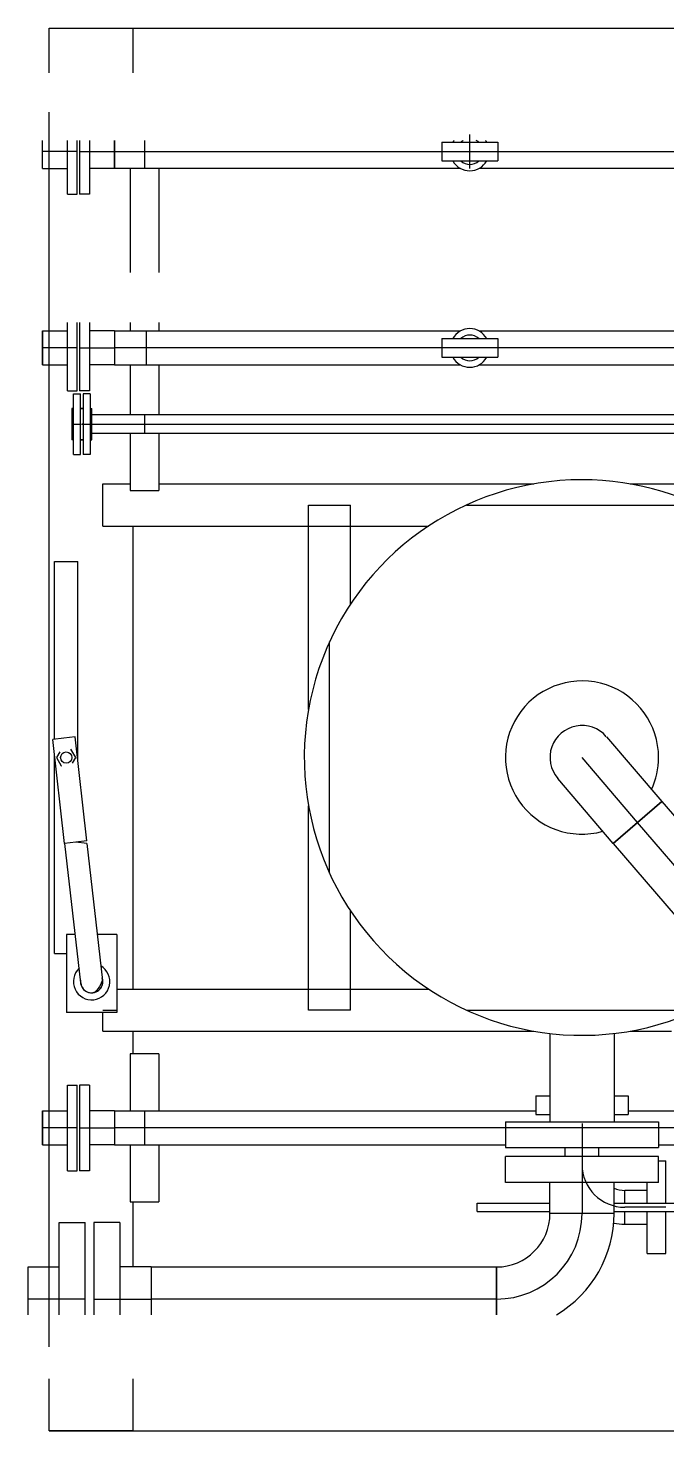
# Model space of a CAD drawing. Header units: inches. Extents: x 517790 to 538444, y 301815 to 302461.
# Drawn here: x 517889.09 to 517890.165, y 302342.523 to 302344.883 of the extents above; entities that cross this region are included whole.
import ezdxf

# ---------------------------------------------------------------- set-up
doc = ezdxf.new("R2010")
doc.units = ezdxf.units.IN
doc.header["$MEASUREMENT"] = 0
doc.layers.add('硅胶总平面底图 工艺装置区', color=253, linetype='Continuous')

msp = doc.modelspace()

# ---------------------------------------------------------------- linework, layer by layer
at = {"layer": '硅胶总平面底图 工艺装置区', "color": 253, "linetype": 'Continuous', "lineweight": -3}
for p, q in [((517889.1255, 302344.8075), (517889.1255, 302344.8829)), ((517889.1255, 302344.8829), (517889.2671, 302344.8829)), ((517889.1255, 302344.8075), (517889.1255, 302344.8829)), ((517889.1255, 302344.8829), (517890.5415, 302344.8829)), ((517889.2671, 302344.8075), (517889.2671, 302344.8829)), ((517889.1255, 302344.6467), (517889.1255, 302344.7413)), ((517889.8335, 302344.6467), (517889.8335, 302344.7037)), ((517889.1142, 302344.6752), (517889.1142, 302344.6939)), ((517889.1142, 302344.6467), (517889.1142, 302344.6939)), ((517889.1727, 302344.6752), (517889.1142, 302344.6752)), ((517889.1142, 302344.6467), (517889.1142, 302344.6752)), ((517889.1562, 302344.6752), (517889.1562, 302344.6939)), ((517889.1562, 302344.6032), (517889.1562, 302344.6752)), ((517889.1727, 302344.6752), (517889.1727, 302344.6939)), ((517889.1727, 302344.6032), (517889.1727, 302344.6752)), ((517889.1769, 302344.6939), (517889.1769, 302344.6752)), ((517889.1769, 302344.6752), (517889.2354, 302344.6752)), ((517889.1769, 302344.6752), (517889.1769, 302344.6032)), ((517889.1935, 302344.6939), (517889.1935, 302344.6752)), ((517889.1935, 302344.6752), (517889.1935, 302344.6032)), ((517889.2354, 302344.6467), (517889.2354, 302344.6939)), ((517889.2354, 302344.6939), (517889.2354, 302344.6752)), ((517889.2354, 302344.6752), (517889.7863, 302344.6752)), ((517889.2354, 302344.6752), (517889.2354, 302344.6467)), ((517889.286, 302344.6939), (517889.286, 302344.6467)), ((517889.7863, 302344.6909), (517889.8335, 302344.6909)), ((517889.7863, 302344.6909), (517889.7863, 302344.6595)), ((517889.7863, 302344.6752), (517889.8335, 302344.6752)), ((517889.8335, 302344.6909), (517889.8807, 302344.6909)), ((517889.8335, 302344.6752), (517889.8335, 302344.6752)), ((517889.8335, 302344.6752), (517889.8335, 302344.6752)), ((517889.8335, 302344.6752), (517889.8807, 302344.6752)), ((517889.8807, 302344.6909), (517889.8807, 302344.6595)), ((517889.8807, 302344.6752), (517890.4117, 302344.6752)), ((517889.7863, 302344.6595), (517889.8335, 302344.6595)), ((517889.8335, 302344.6595), (517889.8807, 302344.6595)), ((517889.1142, 302344.6467), (517889.1562, 302344.6467)), ((517889.1255, 302344.4717), (517889.1255, 302344.6467)), ((517889.2354, 302344.6467), (517889.1935, 302344.6467)), ((517889.8177, 302344.6467), (517889.2354, 302344.6467)), ((517889.262, 302344.6467), (517889.262, 302344.4717)), ((517889.31, 302344.6467), (517889.31, 302344.4717)), ((517890.5769, 302344.6467), (517889.8493, 302344.6467)), ((517889.1562, 302344.6032), (517889.1727, 302344.6032)), ((517889.1935, 302344.6032), (517889.1769, 302344.6032)), ((517889.1255, 302344.3878), (517889.1255, 302344.4717)), ((517889.1142, 302344.3733), (517889.1142, 302344.3163)), ((517889.1142, 302344.3448), (517889.1142, 302344.3733)), ((517889.1142, 302344.3733), (517889.1562, 302344.3733)), ((517889.1255, 302344.3733), (517889.1255, 302344.3878)), ((517889.1255, 302344.3163), (517889.1255, 302344.3733)), ((517889.1562, 302344.3448), (517889.1562, 302344.3878)), ((517889.1727, 302344.3448), (517889.1727, 302344.3878)), ((517889.1769, 302344.3878), (517889.1769, 302344.3448)), ((517889.1935, 302344.3878), (517889.1935, 302344.3448)), ((517889.2354, 302344.3733), (517889.1935, 302344.3733)), ((517889.2354, 302344.3733), (517889.2354, 302344.3163)), ((517889.2354, 302344.3733), (517889.8177, 302344.3733)), ((517889.2354, 302344.3733), (517889.2354, 302344.3448)), ((517889.262, 302344.3878), (517889.262, 302344.3733)), ((517889.289, 302344.3733), (517889.289, 302344.3163)), ((517889.31, 302344.3878), (517889.31, 302344.3733)), ((517889.8493, 302344.3733), (517890.4012, 302344.3733)), ((517889.1727, 302344.3448), (517889.1142, 302344.3448)), ((517889.1142, 302344.3163), (517889.1142, 302344.3448)), ((517889.1562, 302344.2728), (517889.1562, 302344.3448)), ((517889.1727, 302344.2728), (517889.1727, 302344.3448)), ((517889.1769, 302344.3448), (517889.2354, 302344.3448)), ((517889.1769, 302344.3448), (517889.1769, 302344.2728)), ((517889.1935, 302344.3448), (517889.1935, 302344.2728)), ((517889.7863, 302344.3448), (517889.2354, 302344.3448)), ((517889.2354, 302344.3448), (517889.2354, 302344.3163)), ((517889.7863, 302344.3605), (517889.8335, 302344.3605)), ((517889.7863, 302344.3605), (517889.7863, 302344.3291)), ((517889.8335, 302344.3448), (517889.7863, 302344.3448)), ((517889.8335, 302344.3605), (517889.8807, 302344.3605)), ((517889.8335, 302344.3448), (517889.8335, 302344.3448)), ((517889.8335, 302344.3448), (517889.8335, 302344.3448)), ((517889.8807, 302344.3448), (517889.8335, 302344.3448)), ((517889.8807, 302344.3605), (517889.8807, 302344.3291)), ((517890.4012, 302344.3448), (517889.8807, 302344.3448)), ((517889.7863, 302344.3291), (517889.8335, 302344.3291)), ((517889.8335, 302344.3291), (517889.8807, 302344.3291)), ((517889.1142, 302344.3163), (517889.1562, 302344.3163)), ((517889.1255, 302344.2324), (517889.1255, 302344.3163)), ((517889.2354, 302344.3163), (517889.1935, 302344.3163)), ((517889.2354, 302344.3163), (517889.8177, 302344.3163)), ((517889.262, 302344.3163), (517889.262, 302344.2324)), ((517889.31, 302344.3163), (517889.31, 302344.2324)), ((517889.8493, 302344.3163), (517890.3702, 302344.3163)), ((517889.1562, 302344.2728), (517889.1727, 302344.2728)), ((517889.1935, 302344.2728), (517889.1769, 302344.2728)), ((517889.1664, 302344.2167), (517889.1664, 302344.2676)), ((517889.1664, 302344.2676), (517889.1785, 302344.2676)), ((517889.1785, 302344.2167), (517889.1785, 302344.2676)), ((517889.1827, 302344.2676), (517889.1827, 302344.2167)), ((517889.1947, 302344.2676), (517889.1827, 302344.2676)), ((517889.1947, 302344.2676), (517889.1947, 302344.2167)), ((517889.1255, 302344.2009), (517889.1255, 302344.2324)), ((517889.1636, 302344.2429), (517889.1636, 302344.2167)), ((517889.1664, 302344.2429), (517889.1636, 302344.2429)), ((517889.1827, 302344.2429), (517889.1785, 302344.2429)), ((517889.1785, 302344.2429), (517889.1827, 302344.2429)), ((517889.1947, 302344.2429), (517889.1975, 302344.2429)), ((517889.1975, 302344.2167), (517889.1975, 302344.2429)), ((517890.3437, 302344.2324), (517889.1975, 302344.2324)), ((517889.286, 302344.2324), (517889.286, 302344.2009)), ((517889.1636, 302344.2167), (517889.1636, 302344.1904)), ((517889.1636, 302344.2167), (517889.1801, 302344.2167)), ((517889.1664, 302344.1657), (517889.1664, 302344.2167)), ((517889.1785, 302344.2167), (517889.1801, 302344.2167)), ((517889.1785, 302344.1657), (517889.1785, 302344.2167)), ((517889.181, 302344.2167), (517889.1975, 302344.2167)), ((517889.1827, 302344.2167), (517889.181, 302344.2167)), ((517889.1827, 302344.2167), (517889.1827, 302344.1657)), ((517889.1947, 302344.2167), (517889.1947, 302344.1657)), ((517889.1975, 302344.2167), (517890.3346, 302344.2167)), ((517889.1975, 302344.1904), (517889.1975, 302344.2167)), ((517889.1255, 302343.0611), (517889.1255, 302344.2009)), ((517889.1664, 302344.1904), (517889.1636, 302344.1904)), ((517889.1827, 302344.1904), (517889.1785, 302344.1904)), ((517889.1785, 302344.1904), (517889.1827, 302344.1904)), ((517889.1947, 302344.1904), (517889.1975, 302344.1904)), ((517890.3289, 302344.2009), (517889.1975, 302344.2009)), ((517889.262, 302344.2009), (517889.262, 302344.105)), ((517889.31, 302344.2009), (517889.31, 302344.105)), ((517889.1664, 302344.1657), (517889.1785, 302344.1657)), ((517889.1947, 302344.1657), (517889.1827, 302344.1657)), ((517889.2161, 302344.1159), (517889.262, 302344.1159)), ((517889.2161, 302344.0451), (517889.2161, 302344.1159)), ((517889.31, 302344.1159), (517889.9413, 302344.1159)), ((517890.1034, 302344.1159), (517890.2764, 302344.1159)), ((517889.262, 302344.105), (517889.31, 302344.105)), ((517889.5621, 302344.0805), (517889.6329, 302344.0805)), ((517889.5621, 302343.7367), (517889.5621, 302344.0805)), ((517889.6329, 302343.914), (517889.6329, 302344.0805)), ((517889.8277, 302344.0805), (517890.217, 302344.0805)), ((517889.2161, 302344.0451), (517889.764, 302344.0451)), ((517889.2671, 302343.2663), (517889.2671, 302344.0451)), ((517889.1346, 302343.6864), (517889.1346, 302343.9854)), ((517889.1346, 302343.9854), (517889.1737, 302343.9854)), ((517889.1737, 302343.6512), (517889.1737, 302343.9854)), ((517889.5975, 302343.461), (517889.5975, 302343.8503)), ((517889.1505, 302343.6882), (517889.1317, 302343.686)), ((517889.1516, 302343.5111), (517889.1317, 302343.686)), ((517889.1692, 302343.6903), (517889.1505, 302343.6882)), ((517889.1891, 302343.5154), (517889.1692, 302343.6903)), ((517890.0633, 302343.6908), (517890.1569, 302343.5815)), ((517889.1346, 302343.326), (517889.1346, 302343.6602)), ((517889.1434, 302343.6653), (517889.1378, 302343.6557)), ((517889.1623, 302343.6698), (517889.1622, 302343.6698)), ((517889.1705, 302343.6557), (517889.1623, 302343.6698)), ((517889.1378, 302343.6557), (517889.146, 302343.6415)), ((517889.146, 302343.6415), (517889.1461, 302343.6415)), ((517889.1649, 302343.646), (517889.1705, 302343.6557)), ((517890.1159, 302343.5464), (517890.0223, 302343.6557)), ((517890.075, 302343.5113), (517889.9814, 302343.6206)), ((517889.5621, 302343.2309), (517889.5621, 302343.5746)), ((517890.075, 302343.5113), (517890.1569, 302343.5815)), ((517890.1569, 302343.5815), (517890.1159, 302343.5464)), ((517890.1569, 302343.5815), (517890.8193, 302342.8088)), ((517890.1159, 302343.5464), (517890.075, 302343.5113)), ((517890.1159, 302343.5464), (517890.1159, 302343.5464)), ((517890.1159, 302343.5464), (517890.1159, 302343.5464)), ((517890.7783, 302342.7737), (517890.1159, 302343.5464)), ((517889.1703, 302343.5133), (517889.1516, 302343.5111)), ((517889.1787, 302343.2767), (517889.152, 302343.5112)), ((517889.1891, 302343.5154), (517889.1703, 302343.5133)), ((517889.1891, 302343.5111), (517889.1703, 302343.5133)), ((517889.1737, 302343.5129), (517889.1737, 302343.5136)), ((517889.1891, 302343.5111), (517889.2152, 302343.2808)), ((517890.075, 302343.5113), (517890.7373, 302342.7386)), ((517889.6329, 302343.2309), (517889.6329, 302343.3974)), ((517889.1694, 302343.3579), (517889.1545, 302343.3579)), ((517889.1545, 302343.3579), (517889.1545, 302343.2269)), ((517889.2394, 302343.3579), (517889.2065, 302343.3579)), ((517889.2394, 302343.3579), (517889.2394, 302343.2269)), ((517889.1346, 302343.326), (517889.1545, 302343.326)), ((517889.2394, 302343.2663), (517889.764, 302343.2663)), ((517889.2394, 302343.2269), (517889.1545, 302343.2269)), ((517889.2161, 302343.2309), (517889.2394, 302343.2309)), ((517889.2161, 302343.1955), (517889.2161, 302343.2269)), ((517889.6329, 302343.2309), (517889.5621, 302343.2309)), ((517889.8277, 302343.2309), (517890.217, 302343.2309)), ((517889.2161, 302343.1955), (517889.9413, 302343.1955)), ((517889.2671, 302343.157), (517889.2671, 302343.1955)), ((517889.9684, 302343.1915), (517889.9684, 302343.043)), ((517890.0763, 302343.1915), (517890.0763, 302343.043)), ((517890.1034, 302343.1955), (517890.173, 302343.1955)), ((517889.31, 302343.157), (517889.262, 302343.157)), ((517889.262, 302343.157), (517889.262, 302343.0611)), ((517889.31, 302343.157), (517889.31, 302343.0611)), ((517889.1562, 302343.0326), (517889.1562, 302343.1046)), ((517889.1562, 302343.1046), (517889.1727, 302343.1046)), ((517889.1727, 302343.0326), (517889.1727, 302343.1046)), ((517889.1769, 302343.1046), (517889.1769, 302343.0326)), ((517889.1935, 302343.1046), (517889.1769, 302343.1046)), ((517889.1935, 302343.1046), (517889.1935, 302343.0326)), ((517889.9444, 302343.0868), (517889.9684, 302343.0868)), ((517889.9444, 302343.0868), (517889.9444, 302343.0553)), ((517890.0763, 302343.0868), (517890.1002, 302343.0868)), ((517890.1002, 302343.0868), (517890.1002, 302343.0553)), ((517889.1142, 302343.0326), (517889.1142, 302343.0611)), ((517889.1142, 302343.0611), (517889.1562, 302343.0611)), ((517889.1142, 302343.0611), (517889.1142, 302343.0042)), ((517889.1255, 302343.0042), (517889.1255, 302343.0611)), ((517889.2354, 302343.0611), (517889.1935, 302343.0611)), ((517889.2354, 302343.0611), (517889.2354, 302343.0042)), ((517889.2354, 302343.0611), (517889.9444, 302343.0611)), ((517889.2354, 302343.0611), (517889.2354, 302343.0326)), ((517889.286, 302343.0611), (517889.286, 302343.0042)), ((517889.9444, 302343.0553), (517889.9684, 302343.0553)), ((517890.0763, 302343.0553), (517890.1002, 302343.0553)), ((517890.1002, 302343.0611), (517890.2041, 302343.0611)), ((517889.1727, 302343.0326), (517889.1142, 302343.0326)), ((517889.1142, 302343.0042), (517889.1142, 302343.0326)), ((517889.1562, 302342.9607), (517889.1562, 302343.0326)), ((517889.1727, 302342.9607), (517889.1727, 302343.0326)), ((517889.1769, 302343.0326), (517889.2354, 302343.0326)), ((517889.1769, 302343.0326), (517889.1769, 302342.9607)), ((517889.1935, 302343.0326), (517889.1935, 302342.9607)), ((517889.8934, 302343.0326), (517889.2354, 302343.0326)), ((517889.2354, 302343.0326), (517889.2354, 302343.0042)), ((517889.8934, 302343.043), (517890.0223, 302343.043)), ((517889.8934, 302343.043), (517889.8934, 302342.9996)), ((517890.1512, 302343.0326), (517889.8934, 302343.0326)), ((517890.0223, 302343.043), (517890.1512, 302343.043)), ((517890.0223, 302343.0402), (517890.0223, 302342.9996)), ((517890.1512, 302343.043), (517890.1512, 302342.9996)), ((517890.1869, 302343.0326), (517890.1512, 302343.0326)), ((517889.1142, 302343.0042), (517889.1562, 302343.0042)), ((517889.1255, 302342.7987), (517889.1255, 302343.0042)), ((517889.2354, 302343.0042), (517889.1935, 302343.0042)), ((517889.2354, 302343.0042), (517889.8934, 302343.0042)), ((517889.262, 302343.0042), (517889.262, 302342.9082)), ((517889.31, 302343.0042), (517889.31, 302342.9082)), ((517889.8934, 302342.9996), (517890.0223, 302342.9996)), ((517889.9938, 302342.9845), (517889.9938, 302342.9996)), ((517890.0223, 302342.9996), (517890.1512, 302342.9996)), ((517890.0223, 302342.9996), (517890.0223, 302342.9845)), ((517890.0508, 302342.9845), (517890.0508, 302342.9996)), ((517890.1512, 302343.0042), (517890.2543, 302343.0042)), ((517890.0223, 302342.9845), (517889.8934, 302342.9845)), ((517889.8934, 302342.941), (517889.8934, 302342.9845)), ((517890.0223, 302342.9845), (517890.0223, 302342.8886)), ((517890.1512, 302342.9845), (517890.0223, 302342.9845)), ((517890.1512, 302342.941), (517890.1512, 302342.9845)), ((517890.1512, 302342.9771), (517890.1633, 302342.9771)), ((517890.1633, 302342.9063), (517890.1633, 302342.9771)), ((517889.1562, 302342.9607), (517889.1727, 302342.9607)), ((517889.1935, 302342.9607), (517889.1769, 302342.9607)), ((517890.0223, 302342.941), (517889.8934, 302342.941)), ((517889.9684, 302342.8886), (517889.9684, 302342.941)), ((517890.1512, 302342.941), (517890.0223, 302342.941)), ((517890.0763, 302342.8886), (517890.0763, 302342.941)), ((517890.0943, 302342.9063), (517890.0943, 302342.9277)), ((517890.0943, 302342.9063), (517890.0943, 302342.9277)), ((517890.0943, 302342.9277), (517890.1318, 302342.9277)), ((517890.1318, 302342.9063), (517890.1318, 302342.941)), ((517889.262, 302342.9082), (517889.31, 302342.9082)), ((517889.2671, 302342.7987), (517889.2671, 302342.9082)), ((517889.8456, 302342.8992), (517889.8456, 302342.9063)), ((517889.8456, 302342.9063), (517889.9684, 302342.9063)), ((517890.0763, 302342.9063), (517890.2834, 302342.9063)), ((517889.8456, 302342.8921), (517889.8456, 302342.8992)), ((517889.8456, 302342.8921), (517889.9684, 302342.8921)), ((517890.0223, 302342.8886), (517889.9684, 302342.8886)), ((517890.0763, 302342.8886), (517889.9684, 302342.8886)), ((517890.0763, 302342.8886), (517890.0223, 302342.8886)), ((517890.0223, 302342.8886), (517890.0223, 302342.8886)), ((517890.0223, 302342.8886), (517890.0223, 302342.8886)), ((517890.0763, 302342.8921), (517890.27, 302342.8921)), ((517890.0942, 302342.8992), (517890.0943, 302342.8992)), ((517890.0942, 302342.8992), (517890.0942, 302342.8992)), ((517890.1633, 302342.8992), (517890.0943, 302342.8992)), ((517890.0943, 302342.8707), (517890.0943, 302342.8921)), ((517890.0943, 302342.8707), (517890.0943, 302342.8921)), ((517890.1318, 302342.8213), (517890.1318, 302342.8921)), ((517890.1633, 302342.8213), (517890.1633, 302342.8921)), ((517889.1425, 302342.7447), (517889.1425, 302342.8736)), ((517889.1425, 302342.8736), (517889.1859, 302342.8736)), ((517889.1859, 302342.7447), (517889.1859, 302342.8736)), ((517889.201, 302342.8736), (517889.201, 302342.7447)), ((517889.2445, 302342.8736), (517889.201, 302342.8736)), ((517889.2445, 302342.8736), (517889.2445, 302342.7447)), ((517890.0943, 302342.8707), (517890.1318, 302342.8707)), ((517890.1318, 302342.8213), (517890.1633, 302342.8213)), ((517889.09, 302342.7447), (517889.09, 302342.7987)), ((517889.09, 302342.7987), (517889.1425, 302342.7987)), ((517889.09, 302342.7184), (517889.09, 302342.7987)), ((517889.1255, 302342.6645), (517889.1255, 302342.7987)), ((517889.297, 302342.7987), (517889.2445, 302342.7987)), ((517889.297, 302342.7987), (517889.297, 302342.7184)), ((517889.297, 302342.7987), (517889.8785, 302342.7987)), ((517889.297, 302342.7987), (517889.297, 302342.7447)), ((517889.8785, 302342.7987), (517889.8785, 302342.7184)), ((517889.8785, 302342.7184), (517889.8785, 302342.7987)), ((517889.1859, 302342.7447), (517889.09, 302342.7447)), ((517889.09, 302342.7184), (517889.09, 302342.7447)), ((517889.1425, 302342.7184), (517889.1425, 302342.7447)), ((517889.1859, 302342.7184), (517889.1859, 302342.7447)), ((517889.201, 302342.7447), (517889.297, 302342.7447)), ((517889.201, 302342.7447), (517889.201, 302342.7184)), ((517889.2445, 302342.7447), (517889.2445, 302342.7184)), ((517889.8785, 302342.7447), (517889.297, 302342.7447)), ((517889.297, 302342.7447), (517889.297, 302342.7184)), ((517889.8785, 302342.7447), (517889.8785, 302342.7447)), ((517889.8785, 302342.7447), (517889.8785, 302342.7447)), ((517889.1255, 302342.5229), (517889.1255, 302342.6105)), ((517889.1255, 302342.5229), (517889.1255, 302342.6105)), ((517889.2671, 302342.5229), (517889.2671, 302342.6105)), ((517889.2671, 302342.5229), (517889.1255, 302342.5229)), ((517889.1255, 302342.5229), (517890.3913, 302342.5229))]:
    msp.add_line(p, q, dxfattribs=at)
msp.add_circle((517889.1542, 302343.6557), 0.00944, dxfattribs=at)
for centre, radius, start, end in [((517889.8335, 302344.6752), 0.0325, 144.8776, 151.1262), ((517889.8335, 302344.6752), 0.0217, 120.3463, 133.5875), ((517889.8335, 302344.6752), 0.0217, 46.4125, 59.6537), ((517889.8335, 302344.6752), 0.0325, 28.8738, 35.1224), ((517889.8335, 302344.6752), 0.0325, 208.8738, 331.1262), ((517889.8335, 302344.6752), 0.0217, 226.4125, 313.5875), ((517889.8335, 302344.3448), 0.0325, 28.8738, 151.1262), ((517889.8335, 302344.3448), 0.0217, 46.4125, 133.5875), ((517889.8335, 302344.3448), 0.0325, 208.8738, 331.1262), ((517889.8335, 302344.3448), 0.0217, 226.4125, 313.5875), ((517890.0223, 302343.6557), 0.4673, 90, 303.9715), ((517890.0223, 302343.6557), 0.4673, 90, 303.9715), ((517890.0223, 302343.6557), 0.4673, 317.2311, 90), ((517890.0223, 302343.6557), 0.4673, 317.2311, 90), ((517890.0223, 302343.6557), 0.1289, 0, 285.8548), ((517890.0223, 302343.6557), 0.0539, 40.6013, 220.6013), ((517890.0223, 302343.6557), 0.0539, 40.6013, 220.6013), ((517890.0223, 302343.6557), 0.1289, 335.3478, 0), ((517889.197, 302343.2788), 0.0307, 133.3282, 59.6292), ((517889.197, 302343.2788), 0.0189, 173.5213, 19.4361), ((517890.0943, 302342.9711), 0.0719, 180, 270), ((517890.0943, 302342.9711), 0.0435, 245.5567, 270), ((517889.8785, 302342.8886), 0.1439, 270, 0), ((517889.8785, 302342.8886), 0.0899, 270, 0), ((517889.8785, 302342.8886), 0.1978, 300.6636, 0), ((517890.0943, 302342.9711), 0.1004, 259.301, 270)]:
    msp.add_arc(centre, radius, start, end, dxfattribs=at)
msp.add_ellipse((517889.197, 302343.2788), major_axis=(0.0021, -0.0188), ratio=0.974537, start_param=4.712389, end_param=6.283185, dxfattribs=at)
msp.add_open_spline([(517889.2152, 302343.2808), (517889.2153, 302343.2804), (517889.2153, 302343.2801), (517889.2153, 302343.2797), (517889.2154, 302343.2777), (517889.2152, 302343.2757), (517889.2148, 302343.2738), (517889.2146, 302343.2732), (517889.2144, 302343.2726), (517889.2142, 302343.272), (517889.2135, 302343.2701), (517889.2124, 302343.2682), (517889.2111, 302343.2666), (517889.2098, 302343.2651), (517889.2083, 302343.2637), (517889.2065, 302343.2626), (517889.2048, 302343.2616), (517889.203, 302343.2608), (517889.201, 302343.2603), (517889.2004, 302343.2602), (517889.1997, 302343.2601), (517889.1991, 302343.26)], degree=3, knots=[0, 0, 0, 0, 0.00119736, 0.00119736, 0.00119736, 0.00743231, 0.00743231, 0.00743231, 0.00948961, 0.00948961, 0.00948961, 0.01600689, 0.01600689, 0.01600689, 0.0224761, 0.0224761, 0.0224761, 0.02880032, 0.02880032, 0.02880032, 0.03087421, 0.03087421, 0.03087421, 0.03087421], dxfattribs=at)
msp.add_open_spline([(517889.2152, 302343.2808), (517889.2152, 302343.2808), (517889.2078, 302343.261), (517889.1991, 302343.26)], degree=3, dxfattribs=at)

doc.saveas('drawing.dxf')
